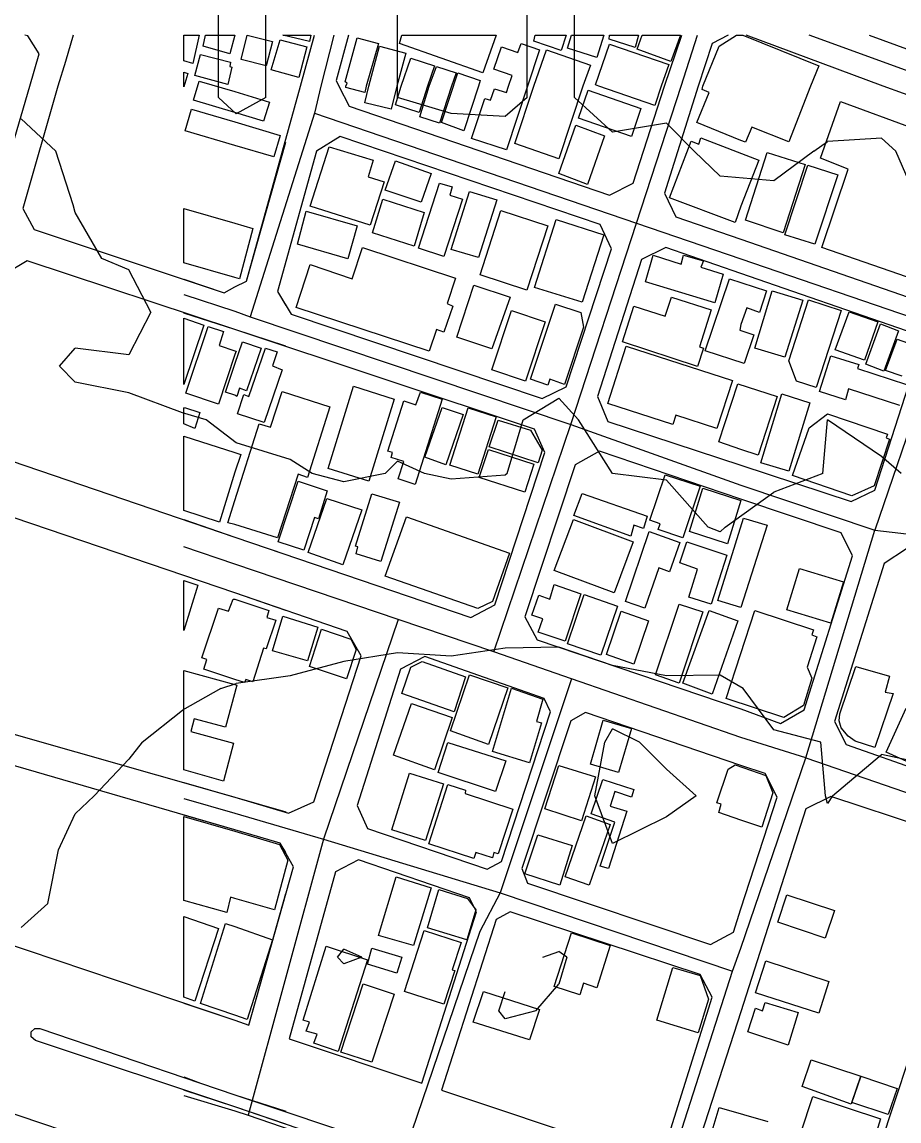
# Model space of a CAD drawing. Header units: metres. Extents: x -278 to 351, y -295 to 220.
# Drawn here: x -45.9 to 121, y -97.7 to 111.6 of the extents above; entities that cross this region are included whole.
import ezdxf

# ---------------------------------------------------------------- set-up
doc = ezdxf.new("R2010")
doc.units = ezdxf.units.M

msp = doc.modelspace()

# ---------------------------------------------------------------- linework, layer by layer
at = {"layer": 'BUILDINGS', "color": 2}
for p, q in [((-15.08, 104.18), (-15.08, 109.03)), ((-15.08, 109.03), (-12.17, 109.03)), ((-12.17, 109.03), (-13.38, 103.69)), ((-11.44, 106.97), (-10.95, 109.03)), ((-10.95, 109.03), (-5.37, 109.03)), ((-5.37, 109.03), (-6.34, 105.51)), ((-4.16, 104.42), (-3.07, 109.03)), ((-3.07, 109.03), (1.78, 107.82)), ((8.82, 107.82), (3.72, 109.03)), ((3.72, 109.03), (9.06, 109.03)), ((9.06, 109.03), (8.82, 107.82)), ((25.92, 107.45), (26.41, 109.03)), ((26.41, 109.03), (44.36, 109.03)), ((44.36, 109.03), (41.81, 101.87)), ((51.52, 107.94), (51.76, 109.03)), ((51.76, 109.03), (57.7, 109.03)), ((57.7, 109.03), (56.73, 106.12)), ((57.95, 106.6), (58.67, 109.03)), ((58.67, 109.03), (64.86, 109.03)), ((64.86, 109.03), (63.53, 104.78)), ((65.83, 108.3), (65.95, 109.03)), ((65.95, 109.03), (71.41, 109.03)), ((71.41, 109.03), (70.8, 106.72)), ((71.17, 106.36), (72.14, 109.03)), ((72.14, 109.03), (79.42, 109.03)), ((79.42, 109.03), (77.6, 104.06)), ((86.82, 106.97), (90.09, 109.03)), ((90.09, 109.03), (91.3, 109.03)), ((91.3, 109.03), (105.74, 103.21)), ((-6.34, 105.51), (-11.44, 106.97)), ((1.78, 107.82), (0.57, 103.21)), ((1.54, 102.48), (3.24, 108.18)), ((3.24, 108.18), (8.33, 106.85)), ((8.33, 106.85), (6.76, 101.02)), ((15.61, 100.17), (17.92, 108.54)), ((17.92, 108.54), (21.92, 107.45)), ((21.92, 107.45), (19.61, 99.33)), ((20.1, 99.33), (22.16, 106.97)), ((22.16, 106.97), (27.14, 105.63)), ((41.81, 101.87), (25.92, 107.45)), ((43.88, 102.6), (45.33, 106.85)), ((45.33, 106.85), (48.48, 105.75)), ((48.48, 105.75), (49.09, 107.45)), ((49.09, 107.45), (52.61, 106.24)), ((56.73, 106.12), (51.52, 107.94)), ((63.28, 99.57), (65.95, 107.33)), ((70.8, 106.72), (65.83, 108.3)), ((65.95, 107.33), (77.23, 103.45)), ((83.66, 99.33), (86.82, 106.97)), ((-13.02, 101.39), (-11.92, 105.39)), ((-11.92, 105.39), (-6.22, 103.93)), ((27.14, 105.63), (25.44, 99.33)), ((26.29, 99.33), (28.11, 104.66)), ((28.11, 104.66), (32.59, 103.21)), ((52.61, 106.24), (50.3, 99.33)), ((51.52, 99.33), (53.94, 106.24)), ((53.94, 106.24), (62.31, 103.33)), ((63.53, 104.78), (57.95, 106.6)), ((77.6, 104.06), (71.17, 106.36)), ((-13.38, 103.69), (-15.08, 104.18)), ((-5.98, 102.96), (-6.71, 99.69)), ((-6.22, 103.93), (-6.34, 103.09)), ((-6.34, 103.09), (-5.98, 102.96)), ((0.57, 103.21), (-4.16, 104.42)), ((32.59, 103.21), (31.26, 99.33)), ((31.62, 99.33), (32.96, 103.09)), ((32.96, 103.09), (36.72, 101.87)), ((47.39, 101.39), (43.88, 102.6)), ((62.31, 103.33), (60.86, 99.33)), ((77.23, 103.45), (75.78, 99.33)), ((105.74, 103.21), (104.16, 99.33)), ((-15.08, 101.99), (-14.35, 101.75)), ((-15.08, 99.2), (-15.08, 101.99)), ((-14.35, 101.75), (-15.08, 99.2)), ((-6.71, 99.69), (-13.02, 101.39)), ((6.76, 101.02), (1.54, 102.48)), ((33.93, 92.41), (37.08, 101.87)), ((36.72, 101.87), (35.87, 99.33)), ((37.08, 101.87), (41.33, 100.42)), ((46.67, 99.33), (47.39, 101.39)), ((-13.26, 96.66), (-12.17, 100.3)), ((-12.17, 100.3), (-5.37, 98.35)), ((15.98, 99.93), (15.61, 100.17)), ((15.73, 99.33), (15.98, 99.93)), ((15.73, 99.08), (15.73, 99.33)), ((19.37, 98.11), (15.73, 99.08)), ((19.61, 99.33), (19.37, 98.11)), ((19.37, 96.17), (20.1, 99.33)), ((25.44, 99.33), (24.35, 94.96)), ((25.19, 95.81), (26.29, 99.33)), ((31.26, 99.33), (29.68, 94.35)), ((29.8, 93.5), (31.62, 99.33)), ((35.87, 99.33), (33.56, 92.29)), ((40.96, 99.33), (38.17, 90.83)), ((41.33, 100.42), (40.96, 99.33)), ((43.27, 96.66), (44, 98.84)), ((44, 98.84), (46.3, 98.11)), ((50.3, 99.33), (46.3, 87.19)), ((46.3, 98.11), (46.67, 99.33)), ((47.88, 88.41), (51.52, 99.33)), ((60.86, 99.33), (56.25, 85.5)), ((60.01, 93.26), (61.83, 98.6)), ((61.83, 98.6), (71.9, 95.08)), ((63.89, 99.33), (63.28, 99.57)), ((74.57, 95.69), (63.89, 99.33)), ((75.78, 99.33), (74.57, 95.69)), ((83.54, 98.72), (83.66, 99.33)), ((84.88, 98.11), (83.54, 98.72)), ((104.16, 99.33), (100.04, 88.77)), ((-5.37, 94.35), (-13.26, 96.66)), ((-5.37, 98.35), (1.18, 96.29)), ((1.18, 96.29), (0.08, 92.65)), ((39.63, 89.38), (42.18, 97.02)), ((42.18, 97.02), (43.27, 96.66)), ((82.57, 92.41), (84.88, 98.11)), ((106.1, 85.62), (109.86, 96.41)), ((109.86, 96.41), (124.06, 91.2)), ((-14.84, 90.83), (-13.62, 94.96)), ((-13.62, 94.96), (-5.37, 92.53)), ((0.08, 92.65), (-5.37, 94.35)), ((24.35, 94.96), (19.37, 96.17)), ((29.68, 94.35), (25.19, 95.81)), ((71.9, 95.08), (70.08, 89.74)), ((-5.37, 92.53), (3.24, 89.98)), ((33.56, 92.29), (29.8, 93.5)), ((38.17, 90.83), (33.93, 92.41)), ((70.08, 89.74), (60.01, 93.26)), ((90.94, 89.01), (82.57, 92.41)), ((-5.37, 88.04), (-14.84, 90.83)), ((56.25, 82.71), (59.52, 91.93)), ((59.52, 91.93), (64.98, 89.86)), ((93, 91.56), (91.79, 88.65)), ((100.04, 88.77), (93, 91.56)), ((2.03, 85.86), (-5.37, 88.04)), ((3.24, 89.98), (2.03, 85.86)), ((46.3, 87.19), (39.63, 89.38)), ((56.25, 85.5), (47.88, 88.41)), ((64.98, 89.86), (61.71, 80.64)), ((77.36, 78.1), (81.48, 88.89)), ((81.48, 88.89), (82.94, 88.29)), ((82.94, 88.29), (83.3, 89.5)), ((83.3, 89.5), (94.34, 85.25)), ((91.79, 88.65), (90.94, 89.01)), ((8.94, 76.52), (12.58, 87.8)), ((12.58, 87.8), (20.95, 85.25)), ((91.79, 73.85), (95.91, 86.71)), ((95.91, 86.71), (103.19, 84.4)), ((20.95, 85.25), (19.98, 82.1)), ((23.25, 79.55), (25.19, 85.13)), ((25.19, 85.13), (31.99, 82.71)), ((94.34, 85.25), (90.94, 76.52)), ((103.19, 84.4), (98.95, 71.43)), ((99.31, 71.06), (103.68, 84.28)), ((103.68, 84.28), (109.38, 82.46)), ((111.32, 83.56), (106.1, 85.62)), ((19.98, 82.1), (23.01, 81.13)), ((31.99, 82.71), (30.05, 77.25)), ((61.71, 80.64), (56.25, 82.71)), ((109.38, 82.46), (105.01, 69.24)), ((106.35, 68.64), (111.32, 83.56)), ((23.01, 81.13), (20.34, 72.88)), ((30.05, 77.25), (23.25, 79.55)), ((29.56, 68.51), (33.56, 80.89)), ((33.56, 80.89), (35.99, 80.16)), ((35.99, 80.16), (35.51, 78.58)), ((20.83, 71.43), (22.77, 77.85)), ((22.77, 77.85), (30.65, 75.31)), ((37.93, 77.85), (34.41, 66.94)), ((35.51, 78.58), (37.93, 77.85)), ((35.75, 68.27), (39.27, 79.31)), ((39.27, 79.31), (44.48, 77.73)), ((44.48, 77.73), (40.96, 66.69)), ((89.85, 73.37), (77.36, 78.1)), ((-15.08, 76.03), (-5.37, 73.25)), ((-15.08, 65.72), (-15.08, 76.03)), ((6.51, 69.24), (8.21, 75.55)), ((8.21, 75.55), (17.92, 72.76)), ((20.34, 72.88), (8.94, 76.52)), ((41.33, 63.42), (45.21, 75.67)), ((45.21, 75.67), (54.19, 72.76)), ((90.94, 76.52), (89.85, 73.37)), ((-5.37, 73.25), (-1.98, 72.27)), ((30.65, 75.31), (28.71, 68.88)), ((51.64, 60.99), (55.76, 73.97)), ((55.76, 73.97), (64.86, 71.06)), ((98.95, 71.43), (91.79, 73.85)), ((-1.98, 72.27), (-4.52, 62.69)), ((17.92, 72.76), (16.1, 66.45)), ((28.71, 68.88), (20.83, 71.43)), ((54.19, 72.76), (50.18, 60.51)), ((16.1, 66.45), (6.51, 69.24)), ((64.86, 71.06), (60.74, 58.2)), ((105.01, 69.24), (99.31, 71.06)), ((16.95, 62.69), (18.89, 68.64)), ((18.89, 68.64), (36.6, 62.81)), ((34.41, 66.94), (29.56, 68.51)), ((40.96, 66.69), (35.75, 68.27)), ((72.75, 62.09), (74.2, 67.18)), ((74.2, 67.18), (79.54, 65.48)), ((79.54, 65.48), (80.02, 67.18)), ((80.02, 67.18), (83.78, 66.09)), ((125.88, 61.84), (106.35, 68.64)), ((-5.37, 62.93), (-15.08, 65.72)), ((6.27, 57.23), (8.94, 65.36)), ((8.94, 65.36), (16.95, 62.69)), ((83.78, 66.09), (83.3, 64.88)), ((83.3, 64.88), (87.54, 63.54)), ((-4.52, 62.69), (-5.37, 62.93)), ((36.6, 62.81), (35.02, 57.96)), ((50.18, 60.51), (41.33, 63.42)), ((87.54, 63.54), (85.97, 58.08)), ((36.84, 51.53), (40.11, 61.48)), ((40.11, 61.48), (47.03, 59.17)), ((60.74, 58.2), (51.64, 60.99)), ((85.97, 58.08), (72.75, 62.09)), ((84.15, 48.98), (88.76, 62.69)), ((88.76, 62.69), (95.79, 60.39)), ((47.03, 59.17), (43.51, 49.35)), ((76.51, 55.53), (77.72, 59.17)), ((77.72, 59.17), (85.24, 56.75)), ((93.61, 49.47), (96.88, 60.39)), ((95.79, 60.39), (94.46, 56.26)), ((96.88, 60.39), (102.71, 58.57)), ((100.04, 47.04), (103.8, 58.69)), ((103.8, 58.69), (109.99, 56.63)), ((31.62, 48.86), (6.27, 57.23)), ((36.11, 57.48), (34.41, 52.5)), ((35.02, 57.96), (36.11, 57.48)), ((43.51, 45.35), (47.27, 56.63)), ((47.27, 56.63), (53.7, 54.44)), ((50.91, 43.53), (55.64, 57.84)), ((55.64, 57.84), (60.49, 56.26)), ((68.38, 50.68), (70.56, 57.48)), ((70.56, 57.48), (76.51, 55.53)), ((85.24, 56.75), (83.06, 49.71)), ((92.03, 57.11), (90.94, 53.96)), ((94.46, 56.26), (92.03, 57.11)), ((102.71, 58.57), (99.31, 47.77)), ((109.99, 56.63), (105.25, 41.95)), ((-15.08, 55.17), (-11.32, 53.84)), ((-15.08, 42.56), (-15.08, 55.17)), ((53.7, 54.44), (49.94, 43.16)), ((60.49, 56.26), (60.98, 53.47)), ((108.89, 49.11), (111.56, 56.38)), ((111.56, 56.38), (117.02, 54.44)), ((117.02, 54.44), (114.47, 47.16)), ((-11.32, 53.84), (-15.08, 42.56)), ((-14.71, 40.86), (-10.47, 53.59)), ((-10.47, 53.59), (-7.56, 52.62)), ((-7.56, 52.62), (-8.41, 49.95)), ((32.96, 52.99), (31.62, 48.86)), ((34.41, 52.5), (32.96, 52.99)), ((60.98, 53.47), (57.34, 42.56)), ((90.94, 53.96), (90.7, 52.87)), ((90.7, 52.87), (93.37, 52.02)), ((114.72, 46.44), (117.51, 54.08)), ((117.51, 54.08), (120.9, 52.74)), ((120.9, 52.74), (118.11, 45.1)), ((-5.37, 46.44), (-3.92, 50.68)), ((-3.92, 50.68), (-0.4, 49.47)), ((43.51, 49.35), (36.84, 51.53)), ((82.69, 45.95), (68.38, 50.68)), ((93.37, 52.02), (91.55, 46.56)), ((118.48, 45.22), (120.66, 51.17)), ((120.66, 51.17), (123.69, 50.08)), ((-5.37, 48.26), (-8.53, 38.8)), ((-8.41, 49.95), (-5.37, 48.98)), ((-5.37, 48.98), (-5.13, 48.86)), ((-5.13, 48.86), (-5.37, 48.26)), ((-0.4, 49.47), (-3.19, 41.34)), ((-2.71, 40.25), (0.45, 49.47)), ((0.45, 49.47), (2.63, 48.74)), ((2.63, 48.74), (1.78, 46.07)), ((65.59, 38.92), (69.11, 49.83)), ((69.11, 49.83), (89.36, 43.28)), ((83.78, 49.47), (82.69, 45.95)), ((83.06, 49.71), (83.78, 49.47)), ((91.55, 46.56), (84.15, 48.98)), ((99.31, 47.77), (93.61, 49.47)), ((114.47, 47.16), (108.89, 49.11)), ((-7.19, 41.1), (-5.37, 46.44)), ((1.78, 46.07), (3.6, 45.35)), ((101.49, 43.16), (100.04, 47.04)), ((105.86, 41.22), (108.04, 48.01)), ((108.04, 48.01), (113.38, 46.32)), ((113.38, 46.32), (113.14, 45.59)), ((118.11, 45.1), (114.72, 46.44)), ((3.6, 45.35), (0.21, 35.28)), ((49.94, 43.16), (43.51, 45.35)), ((113.14, 45.59), (122.48, 42.56)), ((121.63, 44.13), (118.48, 45.22)), ((12.34, 26.54), (17.19, 42.19)), ((17.19, 42.19), (24.95, 39.77)), ((54.19, 42.43), (50.91, 43.53)), ((54.55, 43.53), (54.19, 42.43)), ((57.34, 42.56), (54.55, 43.53)), ((89.36, 43.28), (86.33, 34.19)), ((86.7, 31.64), (90.33, 42.68)), ((90.33, 42.68), (97.86, 40.25)), ((105.25, 41.95), (101.49, 43.16)), ((-8.53, 38.8), (-14.71, 40.86)), ((-5.37, 40.49), (-7.19, 41.1)), ((-5.01, 40.25), (-5.37, 40.49)), ((-4.52, 41.83), (-5.01, 40.25)), ((-4.89, 36.98), (-3.68, 40.61)), ((-3.19, 41.34), (-4.52, 41.83)), ((-3.68, 40.61), (-2.71, 40.25)), ((1.42, 34.43), (3.6, 41.22)), ((3.6, 41.22), (12.7, 38.31)), ((24.95, 39.77), (20.1, 24.12)), ((34.05, 39.77), (28.95, 23.51)), ((29.08, 38.67), (29.93, 41.1)), ((29.93, 41.1), (34.05, 39.77)), ((97.86, 40.25), (94.22, 29.09)), ((94.7, 27.64), (98.7, 40.74)), ((98.7, 40.74), (104.04, 39.04)), ((110.83, 39.64), (105.86, 41.22)), ((111.44, 41.71), (110.83, 39.64)), ((121.15, 38.55), (111.44, 41.71)), ((-15.08, 37.95), (-14.96, 38.19)), ((-15.08, 35.03), (-15.08, 37.95)), ((-14.96, 38.19), (-12.05, 37.22)), ((12.7, 38.31), (8.45, 24.85)), ((23.74, 29.82), (26.77, 39.4)), ((26.77, 39.4), (29.08, 38.67)), ((30.77, 28.73), (34.05, 38.19)), ((34.05, 38.19), (38.05, 36.85)), ((35.51, 27.15), (39.02, 38.07)), ((39.02, 38.07), (44.36, 36.37)), ((77.96, 34.91), (65.59, 38.92)), ((104.04, 39.04), (100.04, 26.06)), ((-12.05, 37.22), (-13.02, 34.19)), ((0.21, 35.28), (-4.89, 36.98)), ((38.05, 36.85), (34.78, 27.27)), ((44.36, 36.37), (40.84, 25.45)), ((43.03, 30.67), (44.72, 35.76)), ((44.72, 35.76), (50.91, 33.82)), ((78.57, 36.73), (77.96, 34.91)), ((86.33, 34.19), (78.57, 36.73)), ((103.92, 34.31), (107.44, 36.98)), ((107.44, 36.98), (118.84, 33.09)), ((-13.02, 34.19), (-15.08, 35.03)), ((-5.37, 20.48), (-0.76, 35.03)), ((-0.76, 35.03), (1.42, 34.43)), ((50.91, 33.82), (53.09, 30.06)), ((100.77, 25.21), (103.92, 34.31)), ((-15.08, 32.73), (-5.37, 29.58)), ((-15.08, 18.54), (-15.08, 32.73)), ((90.94, 30.18), (86.7, 31.64)), ((119.2, 32.12), (116.29, 23.27)), ((118.84, 33.09), (118.6, 32.37)), ((118.6, 32.37), (119.2, 32.12)), ((-5.37, 29.58), (-4.28, 29.21)), ((24.59, 29.58), (23.74, 29.82)), ((24.35, 28.61), (24.59, 29.58)), ((41.09, 24.85), (42.9, 30.18)), ((42.9, 30.18), (51.52, 27.39)), ((52.37, 27.64), (43.03, 30.67)), ((53.09, 30.06), (52.37, 27.64)), ((94.22, 29.09), (90.94, 30.18)), ((-4.28, 29.21), (-5.37, 25.82)), ((26.77, 27.88), (24.35, 28.61)), ((25.68, 24.6), (26.77, 27.88)), ((34.78, 27.27), (30.77, 28.73)), ((51.52, 27.39), (49.82, 22.06)), ((100.04, 26.06), (94.7, 27.64)), ((-5.37, 25.82), (-8.29, 16.35)), ((6.64, 25.45), (2.75, 13.32)), ((8.45, 24.85), (6.64, 25.45)), ((20.1, 24.12), (12.34, 26.54)), ((40.84, 25.45), (35.51, 27.15)), ((73.59, 16.72), (76.51, 25.33)), ((76.51, 25.33), (83.18, 23.15)), ((112.05, 21.33), (100.77, 25.21)), ((2.87, 12.59), (6.64, 24.12)), ((6.64, 24.12), (12.21, 22.3)), ((28.95, 23.51), (25.68, 24.6)), ((49.82, 22.06), (41.09, 24.85)), ((83.18, 23.15), (79.9, 13.32)), ((116.29, 23.27), (112.05, 21.33)), ((12.21, 22.3), (10.52, 16.96)), ((17.55, 11.74), (20.71, 21.69)), ((20.71, 21.69), (25.92, 20.11)), ((59.16, 17.57), (60.74, 21.81)), ((60.74, 21.81), (73.11, 17.45)), ((81.12, 14.53), (83.66, 22.78)), ((83.66, 22.78), (90.94, 20.48)), ((-6.71, 16.23), (-5.37, 20.48)), ((8.58, 10.53), (12.09, 20.84)), ((12.09, 20.84), (18.77, 18.66)), ((25.92, 20.11), (22.4, 8.83)), ((90.94, 20.48), (88.39, 12.23)), ((-8.29, 16.35), (-15.08, 18.54)), ((9.79, 17.2), (7.73, 11.02)), ((10.52, 16.96), (9.79, 17.2)), ((18.77, 18.66), (15.13, 8.23)), ((23.25, 6.04), (27.26, 17.32)), ((27.26, 17.32), (46.91, 10.41)), ((55.4, 7.13), (59.04, 16.84)), ((59.04, 16.84), (70.44, 12.59)), ((69.96, 13.69), (59.16, 17.57)), ((73.11, 17.45), (72.38, 15.14)), ((86.57, 1.43), (91.43, 17.08)), ((91.43, 17.08), (95.91, 15.75)), ((-5.37, 15.87), (-6.71, 16.23)), ((2.75, 13.32), (-5.37, 15.87)), ((70.56, 15.75), (69.96, 13.69)), ((72.38, 15.14), (70.56, 15.75)), ((75.54, 15.99), (73.59, 16.72)), ((75.17, 14.9), (75.54, 15.99)), ((79.9, 13.32), (75.17, 14.9)), ((95.91, 15.75), (90.94, 0.1)), ((7.73, 11.02), (2.87, 12.59)), ((70.44, 12.59), (66.8, 2.89)), ((68.99, 1.19), (73.47, 14.53)), ((73.47, 14.53), (79.3, 12.47)), ((79.3, 8.59), (80.63, 12.59)), ((80.63, 12.59), (88.27, 10.05)), ((88.39, 12.23), (81.12, 14.53)), ((15.13, 8.23), (8.58, 10.53)), ((18.04, 11.62), (17.55, 11.74)), ((17.67, 10.29), (18.04, 11.62)), ((79.3, 12.47), (77.36, 6.89)), ((22.4, 8.83), (17.67, 10.29)), ((46.91, 10.41), (43.63, 1.19)), ((82.69, 7.38), (79.3, 8.59)), ((88.27, 10.05), (85.24, 0.71)), ((66.8, 2.89), (55.4, 7.13)), ((75.29, 7.62), (72.62, -0.02)), ((77.36, 6.89), (75.29, 7.62)), ((80.99, 2.04), (82.69, 7.38)), ((99.67, -0.39), (102.1, 7.5)), ((102.1, 7.5), (110.47, 4.95)), ((-15.08, 5.19), (-12.41, 4.34)), ((-15.08, -4.27), (-15.08, 5.19)), ((-12.41, 4.34), (-15.08, -4.27)), ((40.84, -0.14), (23.25, 6.04)), ((54.55, 1.68), (55.4, 4.47)), ((55.4, 4.47), (60.49, 2.65)), ((110.47, 4.95), (108.04, -2.93)), ((51.15, -1.36), (52.49, 2.4)), ((52.49, 2.4), (54.55, 1.68)), ((60.49, 2.65), (57.46, -6.33)), ((57.95, -6.82), (61.1, 2.53)), ((61.1, 2.53), (67.41, 0.34)), ((-6.59, -0.63), (-5.74, 1.68)), ((-5.74, 1.68), (-5.37, 1.68)), ((-5.37, 1.68), (1.06, -0.51)), ((43.63, 1.19), (40.84, -0.14)), ((67.41, 0.34), (64.25, -9)), ((72.62, -0.02), (68.99, 1.19)), ((74.69, -12.76), (79.17, 0.71)), ((79.17, 0.71), (83.66, -0.75)), ((85.24, 0.71), (80.99, 2.04)), ((90.94, 0.1), (86.57, 1.43)), ((-11.68, -9.48), (-8.53, -0.02)), ((-8.53, -0.02), (-6.59, -0.63)), ((1.06, -0.51), (0.69, -1.84)), ((0.69, -1.84), (2.39, -2.33)), ((1.78, -8.15), (3.72, -1.6)), ((3.72, -1.6), (10.4, -3.66)), ((53.22, -2.08), (51.15, -1.36)), ((52.37, -4.63), (53.22, -2.08)), ((65.35, -8.88), (68.14, -0.63)), ((68.14, -0.63), (73.35, -2.45)), ((83.66, -0.75), (79.17, -14.34)), ((79.9, -14.34), (84.88, -0.51)), ((84.88, -0.51), (90.33, -2.45)), ((88.15, -17.25), (93.61, -0.51)), ((93.61, -0.51), (104.77, -4.15)), ((108.04, -2.93), (99.67, -0.39)), ((2.39, -2.33), (0.57, -7.79)), ((10.4, -3.66), (8.45, -10.09)), ((8.82, -11.18), (11.12, -4.03)), ((11.12, -4.03), (16.7, -5.97)), ((73.35, -2.45), (70.56, -10.7)), ((90.33, -2.45), (85.48, -16.4)), ((104.77, -4.15), (104.41, -5.12)), ((16.7, -5.97), (17.67, -7.91)), ((57.46, -6.33), (52.37, -4.63)), ((105.38, -5.48), (103.56, -11.3)), ((104.41, -5.12), (105.38, -5.48)), ((0.08, -7.66), (-1.98, -14.09)), ((0.57, -7.79), (0.08, -7.66)), ((8.45, -10.09), (1.78, -8.15)), ((17.67, -7.91), (15.85, -13.49)), ((64.25, -9), (57.95, -6.82)), ((-10.71, -9.85), (-11.68, -9.48)), ((-11.32, -11.67), (-10.71, -9.85)), ((28.11, -11.3), (30.29, -10.21)), ((30.29, -10.21), (38.54, -13.12)), ((70.56, -10.7), (65.35, -8.88)), ((-15.08, -11.91), (-5.37, -14.58)), ((-15.08, -30.83), (-15.08, -11.91)), ((-5.37, -13.61), (-11.32, -11.67)), ((15.85, -13.49), (8.82, -11.18)), ((26.41, -16.28), (28.11, -11.3)), ((103.56, -11.3), (104.41, -13.37)), ((109.74, -20.16), (112.78, -11.18)), ((112.78, -11.18), (119.2, -13)), ((-3.55, -14.21), (-5.37, -13.61)), ((-5.37, -14.58), (-5.01, -14.7)), ((-3.31, -13.61), (-3.55, -14.21)), ((-1.98, -14.09), (-3.31, -13.61)), ((35.63, -23.43), (39.27, -12.76)), ((38.54, -13.12), (36.35, -19.79)), ((39.27, -12.76), (46.54, -15.19)), ((79.17, -14.34), (74.69, -12.76)), ((85.48, -16.4), (79.9, -14.34)), ((104.41, -13.37), (102.83, -18.58)), ((119.2, -13), (118.36, -16.03)), ((-5.01, -14.7), (-7.19, -22.71)), ((36.35, -19.79), (26.41, -16.28)), ((46.54, -15.19), (42.9, -25.98)), ((43.63, -27.32), (47.27, -15.31)), ((47.27, -15.31), (53.22, -17.37)), ((119.93, -16.28), (116.41, -26.59)), ((118.36, -16.03), (119.93, -16.28)), ((24.83, -28.04), (28.23, -18.22)), ((28.23, -18.22), (35.99, -20.89)), ((53.22, -17.37), (52, -21.61)), ((99.07, -20.89), (88.15, -17.25)), ((102.83, -18.58), (99.07, -20.89)), ((35.99, -20.89), (32.59, -30.83)), ((109.62, -21.49), (109.74, -20.16)), ((118.6, -27.44), (122.36, -19.07)), ((-13.14, -21.13), (-13.74, -23.55)), ((-7.19, -22.71), (-13.14, -21.13)), ((52.97, -21.86), (50.67, -29.5)), ((52, -21.61), (52.97, -21.86)), ((62.31, -29.74), (64.74, -21.37)), ((64.74, -21.37), (70.08, -22.95)), ((70.08, -22.95), (67.65, -31.32)), ((109.99, -22.83), (109.62, -21.49)), ((111.32, -24.4), (109.99, -22.83)), ((-13.74, -23.55), (-5.62, -25.74)), ((42.9, -25.98), (35.63, -23.43)), ((112.65, -25.37), (111.32, -24.4)), ((-5.62, -25.74), (-7.56, -33.02)), ((33.32, -31.32), (35.14, -25.62)), ((35.14, -25.62), (46.18, -29.13)), ((116.41, -26.59), (112.65, -25.37)), ((32.59, -30.83), (24.83, -28.04)), ((50.67, -29.5), (43.63, -27.32)), ((46.18, -29.13), (44.24, -34.96)), ((125.76, -30.71), (118.6, -27.44)), ((-7.56, -33.02), (-15.08, -30.83)), ((44.24, -34.96), (33.32, -31.32)), ((53.58, -38.23), (56.25, -29.98)), ((56.25, -29.98), (63.28, -32.17)), ((67.65, -31.32), (62.31, -29.74)), ((86.33, -37.14), (88.51, -30.71)), ((88.51, -30.71), (89.85, -29.86)), ((89.85, -29.86), (95.67, -31.92)), ((24.47, -42.24), (27.86, -31.44)), ((27.86, -31.44), (34.29, -33.5)), ((63.28, -32.17), (60.62, -40.54)), ((62.43, -39.2), (64.62, -32.65)), ((64.62, -32.65), (70.56, -34.59)), ((95.67, -31.92), (97.01, -35.2)), ((34.29, -33.5), (30.9, -44.3)), ((31.5, -44.9), (35.14, -33.62)), ((35.14, -33.62), (38.54, -34.71)), ((38.54, -34.71), (38.42, -35.32)), ((38.42, -35.32), (47.51, -38.35)), ((66.92, -34.96), (66.07, -37.75)), ((70.08, -36.05), (66.92, -34.96)), ((70.56, -34.59), (70.08, -36.05)), ((97.01, -35.2), (94.94, -41.75)), ((87.18, -37.38), (86.33, -37.14)), ((86.7, -38.96), (87.18, -37.38)), ((-15.08, -39.69), (-5.37, -42.48)), ((-15.08, -55.7), (-15.08, -39.69)), ((47.51, -38.35), (44.72, -46.85)), ((60.62, -40.54), (53.58, -38.23)), ((57.46, -51.21), (61.46, -39.57)), ((61.46, -39.57), (66.07, -41.27)), ((66.92, -40.78), (62.43, -39.2)), ((69.23, -38.72), (65.71, -49.64)), ((66.07, -37.75), (69.23, -38.72)), ((90.94, -40.42), (86.7, -38.96)), ((66.07, -41.27), (62.07, -52.79)), ((64.13, -49.15), (66.92, -40.78)), ((94.94, -41.75), (90.94, -40.42)), ((-5.37, -42.48), (3.12, -45.03)), ((30.9, -44.3), (24.47, -42.24)), ((49.82, -50.61), (52.25, -43.21)), ((52.25, -43.21), (58.8, -45.27)), ((3.12, -45.03), (4.69, -48.06)), ((40.11, -47.69), (31.5, -44.9)), ((58.8, -45.27), (56.49, -52.79)), ((4.69, -48.06), (2.15, -57.52)), ((40.48, -46.6), (40.11, -47.69)), ((43.63, -47.57), (40.48, -46.6)), ((43.88, -46.6), (43.63, -47.57)), ((44.72, -46.85), (43.88, -46.6)), ((65.71, -49.64), (64.13, -49.15)), ((21.92, -62.37), (25.32, -51.21)), ((25.32, -51.21), (31.99, -53.27)), ((56.49, -52.79), (49.82, -50.61)), ((62.07, -52.79), (57.46, -51.21)), ((31.99, -53.27), (28.59, -64.31)), ((31.26, -60.92), (33.44, -53.64)), ((33.44, -53.64), (38.9, -55.34)), ((-6.95, -58.01), (-15.08, -55.7)), ((-6.22, -55.09), (-6.95, -58.01)), ((-5.37, -55.34), (-6.22, -55.09)), ((2.15, -57.52), (-5.37, -55.34)), ((38.9, -55.34), (40.48, -57.52)), ((97.98, -59.82), (99.67, -54.61)), ((99.67, -54.61), (108.77, -57.64)), ((40.48, -57.52), (38.78, -63.22)), ((108.77, -57.64), (106.95, -62.86)), ((-15.08, -58.73), (-8.53, -61.04)), ((-15.08, -74.14), (-15.08, -58.73)), ((-11.92, -75.35), (-7.19, -60.07)), ((-7.19, -60.07), (-5.37, -60.67)), ((-5.37, -60.67), (1.78, -63.22)), ((106.95, -62.86), (97.98, -59.82)), ((-8.53, -61.04), (-13.02, -74.87)), ((28.59, -64.31), (21.92, -62.37)), ((26.89, -73.05), (30.65, -61.4)), ((30.65, -61.4), (37.69, -63.71)), ((38.78, -63.22), (31.26, -60.92)), ((55.4, -72.08), (58.67, -61.89)), ((58.67, -61.89), (66.07, -64.31)), ((1.78, -63.22), (-3.07, -78.38)), ((7.61, -78.51), (11.97, -64.43)), ((11.97, -64.43), (19.86, -66.98)), ((19.86, -67.83), (20.71, -64.8)), ((20.71, -64.8), (26.41, -66.5)), ((37.69, -63.71), (35.99, -68.92)), ((66.07, -64.31), (63.53, -72.32)), ((26.41, -66.5), (25.44, -69.53)), ((19.86, -66.98), (14.28, -84.45)), ((25.44, -69.53), (19.86, -67.83)), ((36.48, -69.04), (34.41, -75.47)), ((35.99, -68.92), (36.48, -69.04)), ((74.93, -78.51), (77.96, -68.44)), ((77.96, -68.44), (83.18, -70.01)), ((93.73, -73.29), (95.67, -67.22)), ((95.67, -67.22), (107.68, -71.11)), ((83.18, -70.01), (84.75, -74.5)), ((107.68, -71.11), (105.74, -77.17)), ((14.76, -84.57), (19.01, -71.59)), ((19.01, -71.59), (24.95, -73.53)), ((34.41, -75.47), (26.89, -73.05)), ((39.99, -78.87), (41.93, -73.05)), ((41.93, -73.05), (52.61, -76.44)), ((60.25, -73.65), (55.4, -72.08)), ((60.98, -71.47), (60.25, -73.65)), ((63.53, -72.32), (60.98, -71.47)), ((-13.02, -74.87), (-15.08, -74.14)), ((24.95, -73.53), (20.71, -86.51)), ((84.75, -74.5), (82.81, -80.93)), ((105.74, -77.17), (93.73, -73.29)), ((95.07, -76.69), (95.55, -75.11)), ((95.55, -75.11), (101.86, -77.05)), ((-5.37, -77.54), (-11.92, -75.35)), ((52.61, -76.44), (50.67, -82.27)), ((92.28, -80.69), (93.73, -76.2)), ((93.73, -76.2), (95.07, -76.69)), ((101.86, -77.05), (99.92, -83.24)), ((-3.07, -78.38), (-5.37, -77.54)), ((8.82, -78.87), (7.61, -78.51)), ((8.21, -80.57), (8.82, -78.87)), ((50.67, -82.27), (39.99, -78.87)), ((82.81, -80.93), (74.93, -78.51)), ((10.27, -81.17), (8.21, -80.57)), ((9.67, -82.87), (10.27, -81.17)), ((99.92, -83.24), (92.28, -80.69)), ((14.28, -84.45), (9.67, -82.87)), ((20.71, -86.51), (14.76, -84.57)), ((102.59, -91.12), (104.28, -86.03)), ((104.28, -86.03), (113.75, -89.18)), ((113.75, -89.18), (111.93, -94.52)), ((112.05, -94.15), (113.75, -89.18)), ((113.75, -89.18), (120.66, -91.49)), ((111.93, -94.52), (102.59, -91.12)), ((120.66, -91.49), (118.96, -96.46)), ((102.34, -99.98), (104.65, -93.06)), ((104.65, -93.06), (117.51, -97.31)), ((118.96, -96.46), (112.05, -94.15)), ((85.24, -100.22), (86.82, -95.12)), ((86.82, -95.12), (96.04, -97.79)), ((117.51, -97.31), (115.32, -104.22))]:
    msp.add_line(p, q, dxfattribs=at)
at = {"layer": 'CONTOUR', "color": 4}
for p, q in [((-8.53, 107.44), (-8.53, 117.67)), ((0.51, 107.44), (0.51, 117.67)), ((25.58, 107.44), (25.58, 117.67)), ((50.22, 107.44), (50.22, 117.67)), ((59.26, 107.44), (59.26, 117.67)), ((-8.53, 97.21), (-8.53, 107.44)), ((0.51, 97.21), (0.51, 107.44)), ((25.58, 97.21), (25.58, 107.44)), ((50.22, 97.21), (50.22, 107.44)), ((59.26, 97.21), (59.26, 107.44)), ((-5.12, 94.08), (-8.53, 97.21)), ((0.51, 97.21), (-5.12, 94.08)), ((25.58, 97.21), (25.58, 97.21)), ((35.81, 94.14), (25.58, 97.21)), ((50.22, 97.21), (46.05, 93.58)), ((66.51, 90.56), (59.26, 97.21)), ((-39.47, 86.98), (-46.05, 93.12)), ((46.05, 93.58), (35.81, 94.14)), ((76.74, 92.27), (66.51, 90.56)), ((82.04, 86.98), (76.74, 92.27)), ((104.81, 86.98), (107.44, 88.79)), ((117.67, 89.45), (107.44, 88.79)), ((120.43, 86.98), (117.67, 89.45)), ((-36.15, 76.74), (-39.47, 86.98)), ((86.98, 82.2), (82.04, 86.98)), ((104.81, 86.98), (97.21, 81.32)), ((124.89, 76.74), (120.43, 86.98)), ((97.21, 81.32), (86.98, 82.2)), ((-35.81, 75.28), (-36.15, 76.74)), ((-30.7, 66.51), (-35.81, 75.28)), ((-25.58, 64.39), (-30.7, 66.51)), ((-21.38, 56.28), (-25.58, 64.39)), ((-21.38, 56.28), (-25.58, 48.17)), ((-38.74, 46.05), (-35.81, 49.46)), ((-25.58, 48.17), (-35.81, 49.46)), ((-35.81, 42.98), (-38.74, 46.05)), ((-25.58, 40.93), (-35.81, 42.98)), ((-15.35, 37.16), (-25.58, 40.93)), ((49.46, 35.81), (56.28, 39.91)), ((60, 35.81), (56.28, 39.91)), ((-10.87, 35.81), (-15.35, 37.16)), ((-5.12, 31.43), (-10.87, 35.81)), ((46.44, 25.58), (49.46, 35.81)), ((66.51, 25.58), (60, 35.81)), ((106.51, 25.58), (107.44, 35.81)), ((117.67, 28.84), (107.44, 35.81)), ((5.12, 28.23), (-5.12, 31.43)), ((9.33, 25.58), (5.12, 28.23)), ((23.22, 25.58), (25.58, 27.94)), ((30.7, 25.58), (25.58, 27.94)), ((121.44, 25.58), (117.67, 28.84)), ((15.35, 24.03), (9.33, 25.58)), ((23.22, 25.58), (15.35, 24.03)), ((35.81, 24.52), (30.7, 25.58)), ((46.05, 25.27), (35.81, 24.52)), ((46.44, 25.58), (46.05, 25.27)), ((66.51, 25.58), (66.51, 25.58)), ((76.74, 24.3), (66.51, 25.58)), ((106.51, 25.58), (97.21, 22.05)), ((84.7, 15.35), (76.74, 24.3)), ((87.95, 15.35), (97.21, 22.05)), ((86.98, 14.5), (84.7, 15.35)), ((87.95, 15.35), (86.98, 14.5)), ((46.05, -7.68), (35.81, -9.21)), ((56.28, -7.48), (46.05, -7.68)), ((66.51, -10.97), (56.28, -7.48)), ((15.35, -10.23), (5.12, -12.96)), ((25.58, -8.53), (15.35, -10.23)), ((35.81, -9.21), (25.58, -8.53)), ((76.74, -12.91), (66.51, -10.97)), ((-8.04, -15.35), (-5.12, -14.4)), ((5.12, -12.96), (-5.12, -14.4)), ((86.98, -12.79), (76.74, -12.91)), ((91.33, -15.35), (86.98, -12.79)), ((-8.04, -15.35), (-15.35, -19.44)), ((97.21, -23.19), (91.33, -15.35)), ((-23.02, -25.58), (-15.35, -19.44)), ((65.05, -25.58), (66.51, -23.02)), ((71.62, -25.58), (66.51, -23.02)), ((106.16, -25.58), (97.21, -23.19)), ((-23.02, -25.58), (-25.58, -28.78)), ((63.1, -35.81), (65.05, -25.58)), ((76.74, -30.7), (71.62, -25.58)), ((107.01, -35.81), (106.16, -25.58)), ((-32.2, -35.81), (-25.58, -28.78)), ((108.37, -35.81), (117.67, -27.94)), ((127.91, -30.08), (117.67, -27.94)), ((82.43, -35.81), (76.74, -30.7)), ((-32.2, -35.81), (-35.81, -39.22)), ((66.51, -44.85), (63.1, -35.81)), ((82.43, -35.81), (76.74, -39.75)), ((107.44, -37.27), (107.01, -35.81)), ((108.37, -35.81), (107.44, -37.27)), ((-38.96, -46.05), (-35.81, -39.22)), ((76.74, -39.75), (66.51, -44.85)), ((-41.01, -56.28), (-38.96, -46.05)), ((-41.01, -56.28), (-46.05, -60.86)), ((14.17, -66.51), (15.35, -64.98)), ((15.35, -67.74), (14.17, -66.51)), ((18.76, -66.51), (15.35, -64.98)), ((18.76, -66.51), (15.35, -67.74)), ((53.21, -66.51), (56.28, -65.45)), ((57.81, -66.51), (56.28, -65.45)), ((57.81, -66.51), (56.28, -71.62)), ((44.85, -76.74), (46.05, -73.02)), ((51.9, -76.74), (56.28, -71.62)), ((46.05, -78.26), (44.85, -76.74)), ((51.9, -76.74), (46.05, -78.26))]:
    msp.add_line(p, q, dxfattribs=at)
at = {"layer": 'ROADS', "color": 8}
for p, q in [((-44.8, 108.91), (-45.4, 109.03)), ((-42.61, 105.51), (-44.8, 108.91)), ((-36.19, 109.03), (-37.64, 104.06)), ((7.12, 99.33), (9.79, 109.03)), ((13.43, 109.03), (11, 99.33)), ((16.22, 109.03), (13.91, 100.42)), ((76.38, 99.33), (79.66, 109.03)), ((79.54, 99.33), (82.69, 109.03)), ((88.51, 109.03), (85.48, 107.45)), ((117.99, 99.33), (91.91, 109.03)), ((130.61, 99.33), (103.92, 109.03)), ((115.32, 109.03), (140.43, 99.93)), ((85.48, 107.45), (82.81, 99.33)), ((-44.43, 99.33), (-42.61, 105.51)), ((-37.64, 104.06), (-39.1, 99.33)), ((-50.62, 78.22), (-44.43, 99.33)), ((-39.1, 99.33), (-45.77, 76.03)), ((-3.19, 62.21), (7.12, 99.33)), ((11, 99.33), (9.79, 94.23)), ((13.91, 100.42), (14.4, 99.33)), ((14.4, 99.33), (16.34, 95.56)), ((70.44, 80.89), (76.38, 99.33)), ((71.05, 73.25), (79.54, 99.33)), ((82.81, 99.33), (76.38, 78.95)), ((135.46, 93.02), (117.99, 99.33)), ((9.79, 94.23), (-2.46, 55.41)), ((9.79, 94.23), (71.05, 73.25)), ((16.34, 95.56), (65.95, 78.58)), ((-3.19, 62.21), (4.33, 88.65)), ((14.64, 89.74), (10.15, 86.95)), ((64.13, 73), (14.64, 89.74)), ((10.15, 86.95), (2.75, 60.27)), ((65.95, 78.58), (70.44, 80.89)), ((76.38, 78.95), (78.57, 74.46)), ((-45.77, 76.03), (-43.58, 72.03)), ((58.55, 34.91), (71.05, 73.25)), ((71.05, 73.25), (90.94, 66.45)), ((78.57, 74.46), (90.94, 70.21)), ((-43.58, 72.03), (-7.44, 60.02)), ((66.32, 68.39), (64.13, 73)), ((90.94, 70.21), (124.42, 58.57)), ((57.7, 42.07), (66.32, 68.39)), ((76.63, 68.64), (72.02, 66.33)), ((90.94, 63.66), (76.63, 68.64)), ((-44.92, 66.09), (-49.16, 63.54)), ((-5.37, 52.99), (-44.92, 66.09)), ((4.33, 65.97), (2.75, 60.27)), ((72.02, 66.33), (63.65, 40.25)), ((90.94, 66.45), (129.52, 53.23)), ((122.48, 52.74), (90.94, 63.66)), ((-15.08, 62.57), (-7.44, 60.02)), ((-7.44, 60.02), (-5.37, 61.11)), ((-7.44, 60.02), (-5.37, 61.11)), ((-5.37, 61.11), (-3.19, 62.21)), ((-5.37, 61.11), (-3.19, 62.21)), ((-15.08, 59.66), (-5.37, 56.51)), ((2.75, 60.27), (5.3, 55.9)), ((2.75, 60.27), (4.33, 57.6)), ((-5.37, 56.51), (-2.46, 55.41)), ((-5.37, 52.99), (-15.08, 56.14)), ((-2.46, 55.41), (58.55, 34.91)), ((5.3, 55.9), (53.09, 39.89)), ((51.64, 34.06), (-5.37, 52.99)), ((4.33, 49.83), (-5.37, 52.99)), ((129.52, 53.23), (116.41, 14.78)), ((116.41, 22.42), (124.78, 48.38)), ((53.09, 39.89), (57.7, 42.07)), ((63.65, 40.25), (65.59, 35.52)), ((43.88, -8.39), (58.55, 34.91)), ((53.58, 29.58), (51.64, 34.06)), ((58.55, 34.91), (90.94, 23.39)), ((65.59, 35.52), (90.94, 27.15)), ((-55.72, 30.67), (-5.37, 13.44)), ((44.12, 0.58), (53.58, 29.58)), ((64.01, 29.82), (59.4, 27.27)), ((90.94, 20.72), (64.01, 29.82)), ((59.4, 27.27), (49.82, -1.72)), ((90.94, 27.15), (111.93, 20.24)), ((90.94, 23.39), (116.41, 14.78)), ((-5.37, 2.89), (-58.75, 20.96)), ((111.93, 20.24), (116.41, 22.42)), ((109.99, 14.29), (90.94, 20.72)), ((-15.08, 16.84), (-5.37, 13.44)), ((103.31, -28.53), (116.41, 14.78)), ((116.41, 14.78), (141.65, 11.87)), ((-5.37, 13.44), (39.51, -1.84)), ((-5.37, 13.44), (4.33, 10.17)), ((112.17, 9.92), (109.99, 14.29)), ((-5.37, 8.35), (-15.08, 11.62)), ((122.48, 11.26), (118.23, 8.47)), ((102.95, -19.43), (112.17, 9.92)), ((118.23, 8.47), (108.77, -21.61)), ((25.68, -2.21), (-5.37, 8.35)), ((-5.37, 2.89), (-15.08, 6.16)), ((15.98, -4.51), (-5.37, 2.89)), ((4.33, -0.51), (-5.37, 2.89)), ((39.51, -1.84), (44.12, 0.58)), ((49.82, -1.72), (52.12, -6.09)), ((25.68, -2.21), (11.49, -44.06)), ((43.88, -8.39), (25.68, -2.21)), ((18.64, -9.12), (15.98, -4.51)), ((52.12, -6.09), (90.94, -19.19)), ((9.67, -36.9), (18.64, -9.12)), ((30.77, -9.24), (26.16, -11.67)), ((53.46, -17.25), (30.77, -9.24)), ((58.67, -13.49), (43.88, -8.39)), ((26.16, -11.67), (17.92, -37.63)), ((58.67, -13.49), (45.09, -54.24)), ((90.94, -24.65), (58.67, -13.49)), ((-72.7, -16.88), (-5.37, -36.05)), ((54.67, -19.79), (53.46, -17.25)), ((45.33, -48.3), (54.67, -19.79)), ((61.34, -19.92), (58.55, -21.49)), ((90.94, -29.98), (61.34, -19.92)), ((90.94, -19.19), (98.46, -21.98)), ((98.46, -21.98), (102.95, -19.43)), ((-5.37, -42.24), (-74.76, -22.1)), ((58.55, -21.49), (49.21, -49.64)), ((108.77, -21.61), (110.96, -25.98)), ((103.31, -28.53), (90.94, -24.65)), ((110.96, -25.98), (136.07, -34.84)), ((90.94, -64.8), (103.31, -28.53)), ((103.31, -28.53), (141.52, -41.75)), ((95.55, -31.56), (90.94, -29.98)), ((-15.08, -33.26), (-5.37, -36.05)), ((97.86, -36.05), (95.55, -31.56)), ((-15.08, -36.29), (-5.37, -39.08)), ((-5.37, -36.05), (4.82, -39.08)), ((-5.37, -36.05), (4.33, -38.84)), ((4.82, -39.08), (9.67, -36.9)), ((17.92, -37.63), (19.86, -41.99)), ((90.94, -57.28), (97.86, -36.05)), ((108.04, -35.93), (103.31, -38.23)), ((133.03, -44.18), (108.04, -35.93)), ((-5.37, -42.24), (-15.08, -39.45)), ((-5.37, -39.08), (11.49, -44.06)), ((103.31, -38.23), (90.94, -76.93)), ((3.24, -44.78), (-5.37, -42.24)), ((3.24, -44.78), (-5.37, -42.24)), ((19.86, -41.99), (42.66, -49.76)), ((11.49, -44.06), (-2.83, -96.58)), ((5.79, -49.27), (3.24, -44.78)), ((4.33, -46.6), (3.24, -44.78)), ((11.49, -44.06), (45.09, -54.24)), ((18.16, -47.94), (13.79, -50.24)), ((39.27, -55.22), (18.16, -47.94)), ((-2.71, -79.48), (5.79, -49.27)), ((42.66, -49.76), (45.33, -48.3)), ((49.21, -49.64), (50.3, -52.43)), ((112.17, -118.42), (135.1, -48.79)), ((-87.86, -50.73), (-5.37, -78.51)), ((13.79, -50.24), (4.94, -82.02)), ((-2.71, -79.48), (4.33, -54.37)), ((45.09, -54.24), (41.21, -61.64)), ((45.09, -54.24), (89.36, -69.17)), ((50.3, -52.43), (85.12, -64.07)), ((40.6, -57.88), (39.27, -55.22)), ((30.17, -90.52), (40.6, -57.88)), ((47.03, -57.88), (44.36, -59.34)), ((83.18, -69.77), (47.03, -57.88)), ((89.49, -61.77), (90.94, -57.28)), ((44.36, -59.34), (33.93, -91.85)), ((41.21, -61.64), (26.04, -106.28)), ((85.12, -64.07), (89.49, -61.77)), ((89.36, -69.17), (90.94, -64.8)), ((72.5, -121.45), (89.36, -69.17)), ((85.48, -74.14), (83.18, -69.77)), ((-15.08, -75.23), (-5.37, -78.51)), ((75.54, -105.68), (85.48, -74.14)), ((90.94, -76.93), (80.99, -107.5)), ((-5.37, -78.51), (-2.71, -79.48)), ((-5.37, -78.51), (-2.71, -79.48)), ((-17.26, -106.53), (-95.62, -80.2)), ((-44.19, -80.69), (-43.46, -80.08)), ((-44.19, -81.66), (-44.19, -80.69)), ((-43.46, -80.08), (-42.49, -80.08)), ((-42.49, -80.08), (-11.92, -90.52)), ((-43.34, -82.39), (-44.19, -81.66)), ((-5.37, -95), (-43.34, -82.39)), ((4.94, -82.02), (30.17, -90.52)), ((-15.08, -89.3), (-11.92, -90.52)), ((-5.37, -95), (-15.08, -91.85)), ((-11.92, -90.52), (-5.37, -92.7)), ((-11.92, -90.52), (-5.37, -92.7)), ((33.93, -91.85), (75.54, -105.68)), ((-15.08, -92.82), (-5.37, -95.73)), ((-5.37, -92.7), (22.16, -101.92)), ((-5.37, -92.7), (4.33, -95.85)), ((21.31, -104.1), (-5.37, -95)), ((4.33, -98.28), (-5.37, -95)), ((-5.37, -95.73), (-2.83, -96.58)), ((-2.83, -96.58), (20.95, -104.71))]:
    msp.add_line(p, q, dxfattribs=at)

doc.saveas('drawing.dxf')
